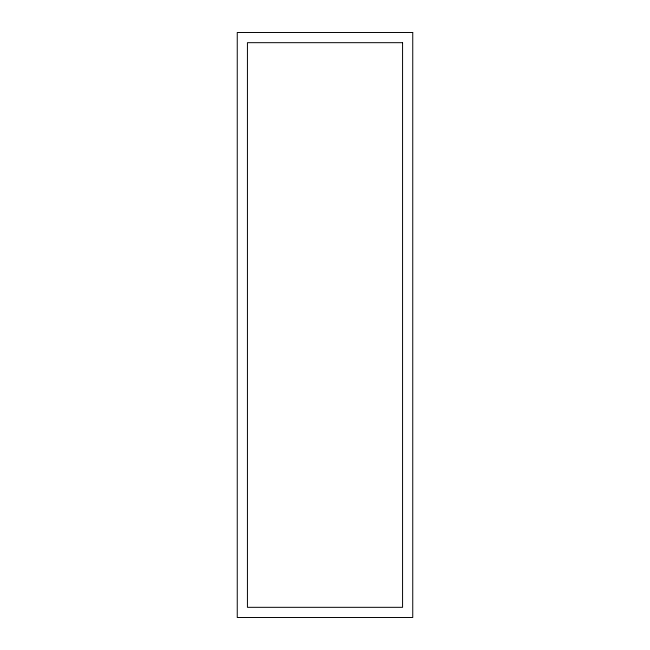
<?xml version="1.0" encoding="UTF-8"?>
<svg xmlns="http://www.w3.org/2000/svg" width="650" height="650" viewBox="0 0 650 650"><rect width="100%" height="100%" fill="white"/><g stroke="black" fill="none" stroke-linecap="round" stroke-linejoin="round"><path stroke-width="0.97" d="M412.75 32.5L237.25 32.5L237.25 617.5L412.75 617.5L412.75 32.5M402.569 42.681L247.431 42.681L247.431 607.319L402.569 607.319L402.569 42.681"/></g></svg>
